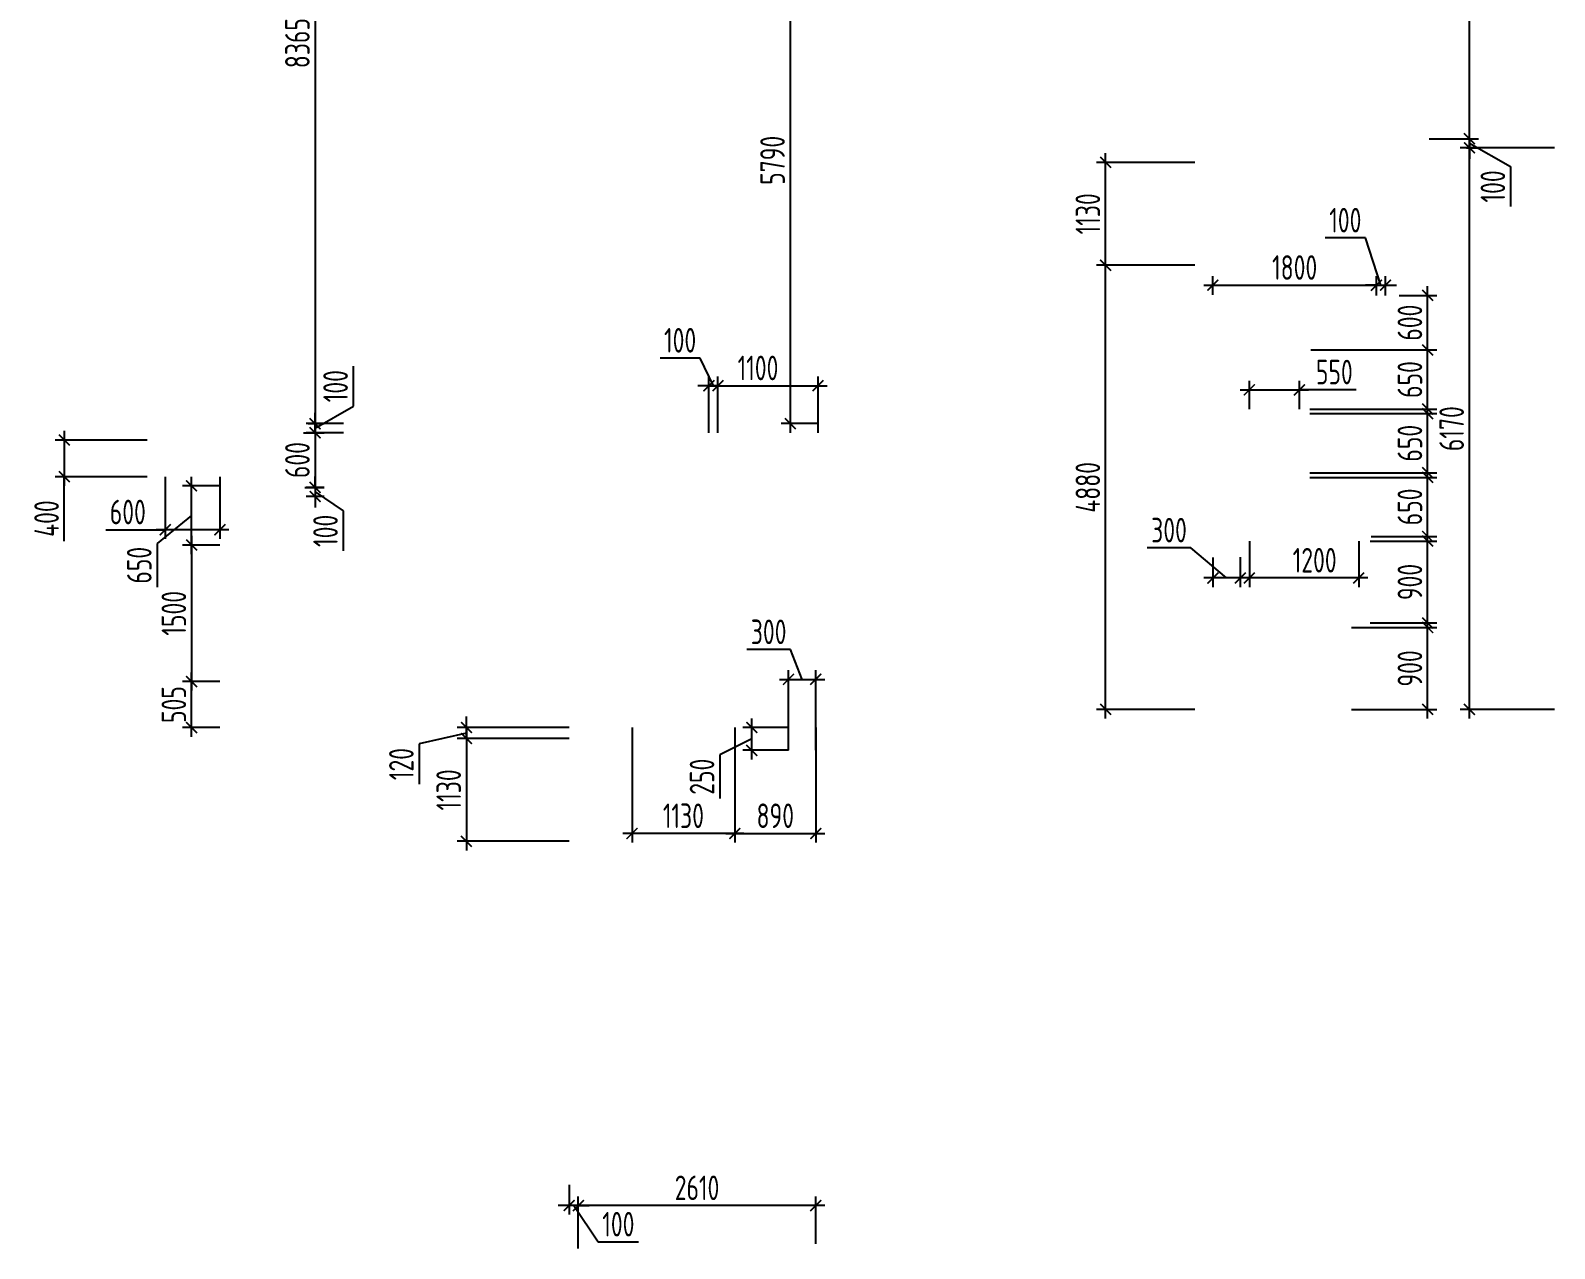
# Model space of a CAD drawing. Header units: millimetres. Extents: x -350007 to 535970, y -888 to 133718.
# Drawn here: x 62240 to 78992, y 55731 to 69117 of the extents above; entities that cross this region are included whole.
import ezdxf

# ---------------------------------------------------------------- set-up
doc = ezdxf.new("R2010")
doc.units = ezdxf.units.MM
doc.layers.add('АР_Размеры нов.', color=15, linetype='Continuous', lineweight=0)
doc.styles.add('ISOCPEUR', font='isocpeur.ttf', dxfattribs={"width": 0.7})
doc.dimstyles.new('R_100', dxfattribs={"dimtxt": 270, "dimasz": 120, "dimexe": 100, "dimexo": 0, "dimgap": 60, "dimtad": 1, "dimdec": 0, "dimrnd": 5, "dimzin": 0, "dimdsep": 46, "dimtxsty": 'ISOCPEUR', "dimblk": 'ARCHTICK', "dimcen": 0, "dimdle": 100, "dimclrd": 256, "dimclre": 256, "dimclrt": 256, "dimadec": 0, "dimazin": 0, "dimtfac": 2, "dimtdec": 0, "dimtofl": 0, "dimtmove": 1, "dimatfit": 3, "dimfxl": 1, "dimtvp": 3, "dimtolj": 1, "dimtzin": 0, "dimarcsym": 0})

# ---------------------------------------------------------------- blocks, each defined once
blk = doc.blocks.new('_ArchTick')
at = {"color": 0, "linetype": 'ByBlock', "const_width": 0.15}
blk.add_lwpolyline([(-0.5, -0.5), (0.5, 0.5)], dxfattribs=at)
blk = doc.blocks.new('*D2703')
at = {"layer": 'АР_Размеры нов.', "lineweight": -2, "ltscale": 100, "transparency": 16777216}
for p, q in [((64011, 63562), (64011, 61862)), ((64322, 63462), (63911, 63462)), ((64322, 61962), (63911, 61962))]:
    blk.add_line(p, q, dxfattribs=at)
at = {"layer": 'АР_Размеры нов.', "lineweight": -2, "ltscale": 100, "transparency": 16777216, "xscale": 120, "yscale": 120, "zscale": 120}
for p, rotation in [((64011, 63462), 90), ((64011, 61962), 270)]:
    blk.add_blockref('_ArchTick', p, dxfattribs=dict(at, rotation=rotation))
at = {"layer": 'АР_Размеры нов.', "ltscale": 100, "transparency": 16777216, "insert": (63816, 62712), "char_height": 270, "attachment_point": 5, "rotation": 90, "style": 'ISOCPEUR'}
blk.add_mtext('\\A1;1500', dxfattribs=at)
blk = doc.blocks.new('*D2704')
at = {"layer": 'АР_Размеры нов.', "lineweight": -2, "ltscale": 100, "transparency": 16777216}
for p, q in [((68162, 61336), (66932, 61336)), ((67032, 61436), (67032, 60106)), ((68162, 60206), (66932, 60206))]:
    blk.add_line(p, q, dxfattribs=at)
at = {"layer": 'АР_Размеры нов.', "lineweight": -2, "ltscale": 100, "transparency": 16777216, "xscale": 120, "yscale": 120, "zscale": 120}
for p, rotation in [((67032, 61336), 90), ((67032, 60206), 270)]:
    blk.add_blockref('_ArchTick', p, dxfattribs=dict(at, rotation=rotation))
at = {"layer": 'АР_Размеры нов.', "ltscale": 100, "transparency": 16777216, "insert": (66837, 60771), "char_height": 270, "attachment_point": 5, "rotation": 90, "style": 'ISOCPEUR'}
blk.add_mtext('\\A1;1130', dxfattribs=at)
blk = doc.blocks.new('*D1981')
at = {"layer": 'АР_Размеры нов.', "lineweight": -2, "ltscale": 500, "transparency": 16777216}
for p, q in [((78192, 71096), (77957, 71096)), ((78057, 67827), (78057, 71196)), ((77616, 67927), (78157, 67927))]:
    blk.add_line(p, q, dxfattribs=at)
at = {"layer": 'АР_Размеры нов.', "lineweight": -2, "ltscale": 500, "transparency": 16777216, "xscale": 120, "yscale": 120, "zscale": 120}
for p, rotation in [((78057, 71096), 90), ((78057, 67927), 270)]:
    blk.add_blockref('_ArchTick', p, dxfattribs=dict(at, rotation=rotation))
at = {"layer": 'АР_Размеры нов.', "lineweight": 13, "ltscale": 500, "transparency": 16777216, "insert": (77862, 69511), "char_height": 270, "attachment_point": 5, "rotation": 90, "style": 'ISOCPEUR'}
blk.add_mtext('\\A1;3170', dxfattribs=at)
blk = doc.blocks.new('*D2009')
at = {"layer": 'АР_Размеры нов.', "lineweight": -2, "ltscale": 500, "transparency": 16777216}
for p, q in [((77598, 61556), (77598, 62656)), ((76762, 62556), (77698, 62556)), ((76762, 61656), (77698, 61656))]:
    blk.add_line(p, q, dxfattribs=at)
at = {"layer": 'АР_Размеры нов.', "lineweight": -2, "ltscale": 500, "transparency": 16777216, "xscale": 120, "yscale": 120, "zscale": 120}
for p, rotation in [((77598, 62556), 90), ((77598, 61656), 270)]:
    blk.add_blockref('_ArchTick', p, dxfattribs=dict(at, rotation=rotation))
at = {"layer": 'АР_Размеры нов.', "lineweight": 13, "ltscale": 500, "transparency": 16777216, "insert": (77403, 62106), "char_height": 270, "attachment_point": 5, "rotation": 90, "style": 'ISOCPEUR'}
blk.add_mtext('\\A1;900', dxfattribs=at)
blk = doc.blocks.new('*D2010')
at = {"layer": 'АР_Размеры нов.', "lineweight": -2, "ltscale": 500, "transparency": 16777216}
for p, q in [((76966, 63506), (77698, 63506)), ((77598, 62506), (77598, 63606)), ((76966, 62606), (77698, 62606))]:
    blk.add_line(p, q, dxfattribs=at)
at = {"layer": 'АР_Размеры нов.', "lineweight": -2, "ltscale": 500, "transparency": 16777216, "xscale": 120, "yscale": 120, "zscale": 120}
for p, rotation in [((77598, 63506), 90), ((77598, 62606), 270)]:
    blk.add_blockref('_ArchTick', p, dxfattribs=dict(at, rotation=rotation))
at = {"layer": 'АР_Размеры нов.', "lineweight": 13, "ltscale": 500, "transparency": 16777216, "insert": (77403, 63056), "char_height": 270, "attachment_point": 5, "rotation": 90, "style": 'ISOCPEUR'}
blk.add_mtext('\\A1;900', dxfattribs=at)
blk = doc.blocks.new('*D2011')
at = {"layer": 'АР_Размеры нов.', "lineweight": -2, "ltscale": 500, "transparency": 16777216}
for p, q in [((75638, 63506), (75638, 63000)), ((76840, 63506), (76840, 63000)), ((76940, 63100), (75538, 63100))]:
    blk.add_line(p, q, dxfattribs=at)
at = {"layer": 'АР_Размеры нов.', "lineweight": -2, "ltscale": 500, "transparency": 16777216, "xscale": 120, "yscale": 120, "zscale": 120, "rotation": 180}
blk.add_blockref('_ArchTick', (75638, 63100), dxfattribs=at)
at = {"layer": 'АР_Размеры нов.', "lineweight": -2, "ltscale": 500, "transparency": 16777216, "xscale": 120, "yscale": 120, "zscale": 120}
blk.add_blockref('_ArchTick', (76840, 63100), dxfattribs=at)
at = {"layer": 'АР_Размеры нов.', "lineweight": 13, "ltscale": 500, "transparency": 16777216, "insert": (76356, 63295), "char_height": 270, "attachment_point": 5, "style": 'ISOCPEUR'}
blk.add_mtext('\\A1;1200', dxfattribs=at)
blk = doc.blocks.new('*D2012')
at = {"layer": 'АР_Размеры нов.', "lineweight": -2, "ltscale": 500, "transparency": 16777216}
for p, q in [((74994, 63431), (74515, 63431)), ((75388, 63100), (74994, 63431)), ((75237, 63325), (75237, 63000)), ((75538, 63328), (75538, 63000)), ((75638, 63100), (75137, 63100))]:
    blk.add_line(p, q, dxfattribs=at)
at = {"layer": 'АР_Размеры нов.', "lineweight": -2, "ltscale": 500, "transparency": 16777216, "xscale": 120, "yscale": 120, "zscale": 120, "rotation": 180}
blk.add_blockref('_ArchTick', (75237, 63100), dxfattribs=at)
at = {"layer": 'АР_Размеры нов.', "lineweight": -2, "ltscale": 500, "transparency": 16777216, "xscale": 120, "yscale": 120, "zscale": 120}
blk.add_blockref('_ArchTick', (75538, 63100), dxfattribs=at)
at = {"layer": 'АР_Размеры нов.', "lineweight": 13, "ltscale": 500, "transparency": 16777216, "insert": (74755, 63626), "char_height": 270, "attachment_point": 5, "style": 'ISOCPEUR'}
blk.add_mtext('\\A1;300', dxfattribs=at)
blk = doc.blocks.new('*D2013')
at = {"layer": 'АР_Размеры нов.', "lineweight": -2, "ltscale": 500, "transparency": 16777216}
for p, q in [((77286, 66206), (77698, 66206)), ((77598, 65506), (77598, 66306)), ((76314, 65606), (77698, 65606))]:
    blk.add_line(p, q, dxfattribs=at)
at = {"layer": 'АР_Размеры нов.', "lineweight": -2, "ltscale": 500, "transparency": 16777216, "xscale": 120, "yscale": 120, "zscale": 120}
for p, rotation in [((77598, 66206), 90), ((77598, 65606), 270)]:
    blk.add_blockref('_ArchTick', p, dxfattribs=dict(at, rotation=rotation))
at = {"layer": 'АР_Размеры нов.', "lineweight": 13, "ltscale": 500, "transparency": 16777216, "insert": (77403, 65906), "char_height": 270, "attachment_point": 5, "rotation": 90, "style": 'ISOCPEUR'}
blk.add_mtext('\\A1;600', dxfattribs=at)
blk = doc.blocks.new('*D2014')
at = {"layer": 'АР_Размеры нов.', "lineweight": -2, "ltscale": 500, "transparency": 16777216}
for p, q in [((75237, 66211), (75237, 66417)), ((77035, 66206), (77035, 66417)), ((75137, 66317), (77135, 66317))]:
    blk.add_line(p, q, dxfattribs=at)
at = {"layer": 'АР_Размеры нов.', "lineweight": -2, "ltscale": 500, "transparency": 16777216, "xscale": 120, "yscale": 120, "zscale": 120, "rotation": 180}
blk.add_blockref('_ArchTick', (75237, 66317), dxfattribs=at)
at = {"layer": 'АР_Размеры нов.', "lineweight": -2, "ltscale": 500, "transparency": 16777216, "xscale": 120, "yscale": 120, "zscale": 120}
blk.add_blockref('_ArchTick', (77035, 66317), dxfattribs=at)
at = {"layer": 'АР_Размеры нов.', "lineweight": 13, "ltscale": 500, "transparency": 16777216, "insert": (76136, 66512), "char_height": 270, "attachment_point": 5, "style": 'ISOCPEUR'}
blk.add_mtext('\\A1;1800', dxfattribs=at)
blk = doc.blocks.new('*D2015')
at = {"layer": 'АР_Размеры нов.', "lineweight": -2, "ltscale": 500, "transparency": 16777216}
for p, q in [((76914, 66837), (76473, 66837)), ((77085, 66317), (76914, 66837)), ((77035, 66206), (77035, 66417)), ((77135, 66206), (77135, 66417)), ((77035, 66317), (76915, 66317)), ((77035, 66317), (77135, 66317)), ((77135, 66317), (77255, 66317))]:
    blk.add_line(p, q, dxfattribs=at)
at = {"layer": 'АР_Размеры нов.', "lineweight": -2, "ltscale": 500, "transparency": 16777216, "xscale": 120, "yscale": 120, "zscale": 120}
blk.add_blockref('_ArchTick', (77035, 66317), dxfattribs=at)
at = {"layer": 'АР_Размеры нов.', "lineweight": -2, "ltscale": 500, "transparency": 16777216, "xscale": 120, "yscale": 120, "zscale": 120, "rotation": 180}
blk.add_blockref('_ArchTick', (77135, 66317), dxfattribs=at)
at = {"layer": 'АР_Размеры нов.', "lineweight": 13, "ltscale": 500, "transparency": 16777216, "insert": (76693, 67032), "char_height": 270, "attachment_point": 5, "style": 'ISOCPEUR'}
blk.add_mtext('\\A1;100', dxfattribs=at)
blk = doc.blocks.new('*D2114')
at = {"layer": 'АР_Размеры нов.', "lineweight": -2, "ltscale": 500, "transparency": 16777216}
for p, q in [((65369, 73261), (65369, 64696)), ((64522, 73161), (65469, 73161)), ((65291, 64796), (65469, 64796))]:
    blk.add_line(p, q, dxfattribs=at)
at = {"layer": 'АР_Размеры нов.', "lineweight": -2, "ltscale": 500, "transparency": 16777216, "xscale": 120, "yscale": 120, "zscale": 120}
for p, rotation in [((65369, 73161), 90), ((65369, 64796), 270)]:
    blk.add_blockref('_ArchTick', p, dxfattribs=dict(at, rotation=rotation))
at = {"layer": 'АР_Размеры нов.', "lineweight": 13, "ltscale": 500, "transparency": 16777216, "insert": (65174, 68978), "char_height": 270, "attachment_point": 5, "rotation": 90, "style": 'ISOCPEUR'}
blk.add_mtext('\\A1;8365', dxfattribs=at)
blk = doc.blocks.new('*D2115')
at = {"layer": 'АР_Размеры нов.', "lineweight": -2, "ltscale": 500, "transparency": 16777216}
for p, q in [((65274, 64696), (65469, 64696)), ((65369, 64796), (65369, 63996)), ((65257, 64096), (65469, 64096))]:
    blk.add_line(p, q, dxfattribs=at)
at = {"layer": 'АР_Размеры нов.', "lineweight": -2, "ltscale": 500, "transparency": 16777216, "xscale": 120, "yscale": 120, "zscale": 120}
for p, rotation in [((65369, 64696), 90), ((65369, 64096), 270)]:
    blk.add_blockref('_ArchTick', p, dxfattribs=dict(at, rotation=rotation))
at = {"layer": 'АР_Размеры нов.', "lineweight": 13, "ltscale": 500, "transparency": 16777216, "insert": (65174, 64396), "char_height": 270, "attachment_point": 5, "rotation": 90, "style": 'ISOCPEUR'}
blk.add_mtext('\\A1;600', dxfattribs=at)
blk = doc.blocks.new('*D2116')
at = {"layer": 'АР_Размеры нов.', "lineweight": -2, "ltscale": 500, "transparency": 16777216}
for p, q in [((69697, 65213), (70997, 65213)), ((69797, 64696), (69797, 65313)), ((70897, 64696), (70897, 65313))]:
    blk.add_line(p, q, dxfattribs=at)
at = {"layer": 'АР_Размеры нов.', "lineweight": -2, "ltscale": 500, "transparency": 16777216, "xscale": 120, "yscale": 120, "zscale": 120, "rotation": 180}
blk.add_blockref('_ArchTick', (69797, 65213), dxfattribs=at)
at = {"layer": 'АР_Размеры нов.', "lineweight": -2, "ltscale": 500, "transparency": 16777216, "xscale": 120, "yscale": 120, "zscale": 120}
blk.add_blockref('_ArchTick', (70897, 65213), dxfattribs=at)
at = {"layer": 'АР_Размеры нов.', "lineweight": 13, "ltscale": 500, "transparency": 16777216, "insert": (70237, 65408), "char_height": 270, "attachment_point": 5, "style": 'ISOCPEUR'}
blk.add_mtext('\\A1;1100', dxfattribs=at)
blk = doc.blocks.new('*D2117')
at = {"layer": 'АР_Размеры нов.', "lineweight": -2, "ltscale": 500, "transparency": 16777216}
for p, q in [((69601, 65517), (69160, 65517)), ((69747, 65213), (69601, 65517)), ((69697, 65213), (69577, 65213)), ((69697, 64696), (69697, 65313)), ((69797, 65213), (69697, 65213)), ((69797, 64696), (69797, 65313)), ((69797, 65213), (69917, 65213))]:
    blk.add_line(p, q, dxfattribs=at)
at = {"layer": 'АР_Размеры нов.', "lineweight": -2, "ltscale": 500, "transparency": 16777216, "xscale": 120, "yscale": 120, "zscale": 120}
blk.add_blockref('_ArchTick', (69697, 65213), dxfattribs=at)
at = {"layer": 'АР_Размеры нов.', "lineweight": -2, "ltscale": 500, "transparency": 16777216, "xscale": 120, "yscale": 120, "zscale": 120, "rotation": 180}
blk.add_blockref('_ArchTick', (69797, 65213), dxfattribs=at)
at = {"layer": 'АР_Размеры нов.', "lineweight": 13, "ltscale": 500, "transparency": 16777216, "insert": (69381, 65712), "char_height": 270, "attachment_point": 5, "style": 'ISOCPEUR'}
blk.add_mtext('\\A1;100', dxfattribs=at)
blk = doc.blocks.new('*D2120')
at = {"layer": 'АР_Размеры нов.', "lineweight": -2, "ltscale": 500, "transparency": 16777216}
for p, q in [((78057, 67927), (78057, 68047)), ((77911, 67927), (78157, 67927)), ((78057, 67927), (78057, 67827)), ((78057, 67877), (78510, 67623)), ((78026, 67827), (78157, 67827)), ((78057, 67827), (78057, 67707)), ((78510, 67623), (78510, 67182))]:
    blk.add_line(p, q, dxfattribs=at)
at = {"layer": 'АР_Размеры нов.', "lineweight": -2, "ltscale": 500, "transparency": 16777216, "xscale": 120, "yscale": 120, "zscale": 120}
for p, rotation in [((78057, 67927), 270), ((78057, 67827), 90)]:
    blk.add_blockref('_ArchTick', p, dxfattribs=dict(at, rotation=rotation))
at = {"layer": 'АР_Размеры нов.', "lineweight": 13, "ltscale": 500, "transparency": 16777216, "insert": (78315, 67403), "char_height": 270, "attachment_point": 5, "rotation": 90, "style": 'ISOCPEUR'}
blk.add_mtext('\\A1;100', dxfattribs=at)
blk = doc.blocks.new('*D2121')
at = {"layer": 'АР_Размеры нов.', "lineweight": -2, "ltscale": 500, "transparency": 16777216}
for p, q in [((76302, 64206), (77698, 64206)), ((77598, 63456), (77598, 64306)), ((76978, 63556), (77698, 63556))]:
    blk.add_line(p, q, dxfattribs=at)
at = {"layer": 'АР_Размеры нов.', "lineweight": -2, "ltscale": 500, "transparency": 16777216, "xscale": 120, "yscale": 120, "zscale": 120}
for p, rotation in [((77598, 64206), 90), ((77598, 63556), 270)]:
    blk.add_blockref('_ArchTick', p, dxfattribs=dict(at, rotation=rotation))
at = {"layer": 'АР_Размеры нов.', "lineweight": 13, "ltscale": 500, "transparency": 16777216, "insert": (77403, 63881), "char_height": 270, "attachment_point": 5, "rotation": 90, "style": 'ISOCPEUR'}
blk.add_mtext('\\A1;650', dxfattribs=at)
blk = doc.blocks.new('*D2122')
at = {"layer": 'АР_Размеры нов.', "lineweight": -2, "ltscale": 500, "transparency": 16777216}
for p, q in [((77598, 64156), (77598, 65006)), ((76302, 64906), (77698, 64906)), ((76302, 64256), (77698, 64256))]:
    blk.add_line(p, q, dxfattribs=at)
at = {"layer": 'АР_Размеры нов.', "lineweight": -2, "ltscale": 500, "transparency": 16777216, "xscale": 120, "yscale": 120, "zscale": 120}
for p, rotation in [((77598, 64906), 90), ((77598, 64256), 270)]:
    blk.add_blockref('_ArchTick', p, dxfattribs=dict(at, rotation=rotation))
at = {"layer": 'АР_Размеры нов.', "lineweight": 13, "ltscale": 500, "transparency": 16777216, "insert": (77403, 64581), "char_height": 270, "attachment_point": 5, "rotation": 90, "style": 'ISOCPEUR'}
blk.add_mtext('\\A1;650', dxfattribs=at)
blk = doc.blocks.new('*D2123')
at = {"layer": 'АР_Размеры нов.', "lineweight": -2, "ltscale": 500, "transparency": 16777216}
for p, q in [((77598, 64856), (77598, 65706)), ((77278, 65606), (77698, 65606)), ((76302, 64956), (77698, 64956))]:
    blk.add_line(p, q, dxfattribs=at)
at = {"layer": 'АР_Размеры нов.', "lineweight": -2, "ltscale": 500, "transparency": 16777216, "xscale": 120, "yscale": 120, "zscale": 120}
for p, rotation in [((77598, 65606), 90), ((77598, 64956), 270)]:
    blk.add_blockref('_ArchTick', p, dxfattribs=dict(at, rotation=rotation))
at = {"layer": 'АР_Размеры нов.', "lineweight": 13, "ltscale": 500, "transparency": 16777216, "insert": (77403, 65281), "char_height": 270, "attachment_point": 5, "rotation": 90, "style": 'ISOCPEUR'}
blk.add_mtext('\\A1;650', dxfattribs=at)
blk = doc.blocks.new('*D2124')
at = {"layer": 'АР_Размеры нов.', "lineweight": -2, "ltscale": 500, "transparency": 16777216}
for p, q in [((75538, 65168), (76288, 65168)), ((75638, 64956), (75638, 65268)), ((76188, 64956), (76188, 65268)), ((76812, 65168), (76188, 65168))]:
    blk.add_line(p, q, dxfattribs=at)
at = {"layer": 'АР_Размеры нов.', "lineweight": -2, "ltscale": 500, "transparency": 16777216, "xscale": 120, "yscale": 120, "zscale": 120, "rotation": 180}
blk.add_blockref('_ArchTick', (75638, 65168), dxfattribs=at)
at = {"layer": 'АР_Размеры нов.', "lineweight": -2, "ltscale": 500, "transparency": 16777216, "xscale": 120, "yscale": 120, "zscale": 120}
blk.add_blockref('_ArchTick', (76188, 65168), dxfattribs=at)
at = {"layer": 'АР_Размеры нов.', "lineweight": 13, "ltscale": 500, "transparency": 16777216, "insert": (76572, 65363), "char_height": 270, "attachment_point": 5, "style": 'ISOCPEUR'}
blk.add_mtext('\\A1;550', dxfattribs=at)
blk = doc.blocks.new('*D2195')
at = {"layer": 'АР_Размеры нов.', "lineweight": -2, "ltscale": 100, "transparency": 16777216}
for p, q in [((68852, 61456), (68852, 60192)), ((69982, 61456), (69982, 60192)), ((70082, 60292), (68752, 60292))]:
    blk.add_line(p, q, dxfattribs=at)
at = {"layer": 'АР_Размеры нов.', "lineweight": -2, "ltscale": 100, "transparency": 16777216, "xscale": 120, "yscale": 120, "zscale": 120, "rotation": 180}
blk.add_blockref('_ArchTick', (68852, 60292), dxfattribs=at)
at = {"layer": 'АР_Размеры нов.', "lineweight": -2, "ltscale": 100, "transparency": 16777216, "xscale": 120, "yscale": 120, "zscale": 120}
blk.add_blockref('_ArchTick', (69982, 60292), dxfattribs=at)
at = {"layer": 'АР_Размеры нов.', "ltscale": 100, "transparency": 16777216, "insert": (69417, 60487), "char_height": 270, "attachment_point": 5, "style": 'ISOCPEUR'}
blk.add_mtext('\\A1;1130', dxfattribs=at)
blk = doc.blocks.new('*D2196')
at = {"layer": 'АР_Размеры нов.', "lineweight": -2, "ltscale": 100, "transparency": 16777216}
for p, q in [((64011, 61356), (64011, 62062)), ((64322, 61962), (63911, 61962)), ((64322, 61456), (63911, 61456))]:
    blk.add_line(p, q, dxfattribs=at)
at = {"layer": 'АР_Размеры нов.', "lineweight": -2, "ltscale": 100, "transparency": 16777216, "xscale": 120, "yscale": 120, "zscale": 120}
for p, rotation in [((64011, 61962), 90), ((64011, 61456), 270)]:
    blk.add_blockref('_ArchTick', p, dxfattribs=dict(at, rotation=rotation))
at = {"layer": 'АР_Размеры нов.', "ltscale": 100, "transparency": 16777216, "insert": (63816, 61709), "char_height": 270, "attachment_point": 5, "rotation": 90, "style": 'ISOCPEUR'}
blk.add_mtext('\\A1;505', dxfattribs=at)
blk = doc.blocks.new('*D2197')
at = {"layer": 'АР_Размеры нов.', "lineweight": -2, "ltscale": 100, "transparency": 16777216}
for p, q in [((70897, 70584), (70492, 70584)), ((70592, 70684), (70592, 64696)), ((70897, 64796), (70492, 64796))]:
    blk.add_line(p, q, dxfattribs=at)
at = {"layer": 'АР_Размеры нов.', "lineweight": -2, "ltscale": 100, "transparency": 16777216, "xscale": 120, "yscale": 120, "zscale": 120}
for p, rotation in [((70592, 70584), 90), ((70592, 64796), 270)]:
    blk.add_blockref('_ArchTick', p, dxfattribs=dict(at, rotation=rotation))
at = {"layer": 'АР_Размеры нов.', "ltscale": 100, "transparency": 16777216, "insert": (70397, 67690), "char_height": 270, "attachment_point": 5, "rotation": 90, "style": 'ISOCPEUR'}
blk.add_mtext('\\A1;5790', dxfattribs=at)
blk = doc.blocks.new('*D2198')
at = {"layer": 'АР_Размеры нов.', "lineweight": -2, "ltscale": 100, "transparency": 16777216}
for p, q in [((69982, 61456), (69982, 60192)), ((70872, 61456), (70872, 60192)), ((69882, 60292), (70972, 60292))]:
    blk.add_line(p, q, dxfattribs=at)
at = {"layer": 'АР_Размеры нов.', "lineweight": -2, "ltscale": 100, "transparency": 16777216, "xscale": 120, "yscale": 120, "zscale": 120, "rotation": 180}
blk.add_blockref('_ArchTick', (69982, 60292), dxfattribs=at)
at = {"layer": 'АР_Размеры нов.', "lineweight": -2, "ltscale": 100, "transparency": 16777216, "xscale": 120, "yscale": 120, "zscale": 120}
blk.add_blockref('_ArchTick', (70872, 60292), dxfattribs=at)
at = {"layer": 'АР_Размеры нов.', "ltscale": 100, "transparency": 16777216, "insert": (70427, 60487), "char_height": 270, "attachment_point": 5, "style": 'ISOCPEUR'}
blk.add_mtext('\\A1;890', dxfattribs=at)
blk = doc.blocks.new('*D2199')
at = {"layer": 'АР_Размеры нов.', "lineweight": -2, "ltscale": 500, "transparency": 16777216}
for p, q in [((65240, 64696), (65469, 64696)), ((65369, 64796), (65369, 63996)), ((65299, 64096), (65469, 64096))]:
    blk.add_line(p, q, dxfattribs=at)
at = {"layer": 'АР_Размеры нов.', "lineweight": -2, "ltscale": 500, "transparency": 16777216, "xscale": 120, "yscale": 120, "zscale": 120}
for p, rotation in [((65369, 64696), 90), ((65369, 64096), 270)]:
    blk.add_blockref('_ArchTick', p, dxfattribs=dict(at, rotation=rotation))
at = {"layer": 'АР_Размеры нов.', "lineweight": 13, "ltscale": 500, "transparency": 16777216, "insert": (65174, 64396), "char_height": 270, "attachment_point": 5, "rotation": 90, "style": 'ISOCPEUR'}
blk.add_mtext('\\A1;600', dxfattribs=at)
blk = doc.blocks.new('*D2200')
at = {"layer": 'АР_Размеры нов.', "lineweight": -2, "ltscale": 500, "transparency": 16777216}
for p, q in [((70169, 61106), (70169, 61556)), ((70169, 61331), (69817, 61156)), ((70572, 61456), (70069, 61456)), ((69817, 61156), (69817, 60677)), ((70572, 61206), (70069, 61206))]:
    blk.add_line(p, q, dxfattribs=at)
at = {"layer": 'АР_Размеры нов.', "lineweight": -2, "ltscale": 500, "transparency": 16777216, "xscale": 120, "yscale": 120, "zscale": 120}
for p, rotation in [((70169, 61456), 90), ((70169, 61206), 270)]:
    blk.add_blockref('_ArchTick', p, dxfattribs=dict(at, rotation=rotation))
at = {"layer": 'АР_Размеры нов.', "lineweight": 13, "ltscale": 500, "transparency": 16777216, "insert": (69622, 60916), "char_height": 270, "attachment_point": 5, "rotation": 90, "style": 'ISOCPEUR'}
blk.add_mtext('\\A1;250', dxfattribs=at)
blk = doc.blocks.new('*D2201')
at = {"layer": 'АР_Размеры нов.', "lineweight": -2, "ltscale": 500, "transparency": 16777216}
for p, q in [((70593, 62313), (70114, 62313)), ((70722, 61986), (70593, 62313)), ((70472, 61986), (70972, 61986)), ((70572, 61206), (70572, 62086)), ((70872, 61206), (70872, 62086))]:
    blk.add_line(p, q, dxfattribs=at)
at = {"layer": 'АР_Размеры нов.', "lineweight": -2, "ltscale": 500, "transparency": 16777216, "xscale": 120, "yscale": 120, "zscale": 120, "rotation": 180}
blk.add_blockref('_ArchTick', (70572, 61986), dxfattribs=at)
at = {"layer": 'АР_Размеры нов.', "lineweight": -2, "ltscale": 500, "transparency": 16777216, "xscale": 120, "yscale": 120, "zscale": 120}
blk.add_blockref('_ArchTick', (70872, 61986), dxfattribs=at)
at = {"layer": 'АР_Размеры нов.', "lineweight": 13, "ltscale": 500, "transparency": 16777216, "insert": (70354, 62508), "char_height": 270, "attachment_point": 5, "style": 'ISOCPEUR'}
blk.add_mtext('\\A1;300', dxfattribs=at)
blk = doc.blocks.new('*D2202')
at = {"layer": 'АР_Размеры нов.', "lineweight": -2, "ltscale": 500, "transparency": 16777216}
for p, q in [((63721, 64213), (63721, 63530)), ((64322, 64213), (64322, 63530)), ((63070, 63630), (63721, 63630)), ((64422, 63630), (63621, 63630))]:
    blk.add_line(p, q, dxfattribs=at)
at = {"layer": 'АР_Размеры нов.', "lineweight": -2, "ltscale": 500, "transparency": 16777216, "xscale": 120, "yscale": 120, "zscale": 120, "rotation": 180}
blk.add_blockref('_ArchTick', (63721, 63630), dxfattribs=at)
at = {"layer": 'АР_Размеры нов.', "lineweight": -2, "ltscale": 500, "transparency": 16777216, "xscale": 120, "yscale": 120, "zscale": 120}
blk.add_blockref('_ArchTick', (64322, 63630), dxfattribs=at)
at = {"layer": 'АР_Размеры нов.', "lineweight": 13, "ltscale": 500, "transparency": 16777216, "insert": (63310, 63825), "char_height": 270, "attachment_point": 5, "style": 'ISOCPEUR'}
blk.add_mtext('\\A1;600', dxfattribs=at)
blk = doc.blocks.new('*D2203')
at = {"layer": 'АР_Размеры нов.', "lineweight": -2, "ltscale": 500, "transparency": 16777216}
for p, q in [((62612, 64716), (62612, 64113)), ((63522, 64616), (62512, 64616)), ((63522, 64213), (62512, 64213)), ((62612, 63504), (62612, 64213))]:
    blk.add_line(p, q, dxfattribs=at)
at = {"layer": 'АР_Размеры нов.', "lineweight": -2, "ltscale": 500, "transparency": 16777216, "xscale": 120, "yscale": 120, "zscale": 120}
for p, rotation in [((62612, 64616), 90), ((62612, 64213), 270)]:
    blk.add_blockref('_ArchTick', p, dxfattribs=dict(at, rotation=rotation))
at = {"layer": 'АР_Размеры нов.', "lineweight": 13, "ltscale": 500, "transparency": 16777216, "insert": (62417, 63753), "char_height": 270, "attachment_point": 5, "rotation": 90, "style": 'ISOCPEUR'}
blk.add_mtext('\\A1;400', dxfattribs=at)
blk = doc.blocks.new('*D2204')
at = {"layer": 'АР_Размеры нов.', "lineweight": -2, "ltscale": 500, "transparency": 16777216}
for p, q in [((65369, 64096), (65369, 64216)), ((65469, 64096), (65269, 64096)), ((65469, 63996), (65269, 63996)), ((65369, 64096), (65369, 63996)), ((65369, 64046), (65678, 63838)), ((65369, 63996), (65369, 63876)), ((65678, 63838), (65678, 63397))]:
    blk.add_line(p, q, dxfattribs=at)
at = {"layer": 'АР_Размеры нов.', "lineweight": -2, "ltscale": 500, "transparency": 16777216, "xscale": 120, "yscale": 120, "zscale": 120}
for p, rotation in [((65369, 64096), 270), ((65369, 63996), 90)]:
    blk.add_blockref('_ArchTick', p, dxfattribs=dict(at, rotation=rotation))
at = {"layer": 'АР_Размеры нов.', "lineweight": 13, "ltscale": 500, "transparency": 16777216, "insert": (65483, 63618), "char_height": 270, "attachment_point": 5, "rotation": 90, "style": 'ISOCPEUR'}
blk.add_mtext('\\A1;100', dxfattribs=at)
blk = doc.blocks.new('*D2205')
at = {"layer": 'АР_Размеры нов.', "lineweight": -2, "ltscale": 500, "transparency": 16777216}
for p, q in [((65789, 64987), (65789, 65428)), ((65369, 64746), (65789, 64987)), ((65369, 64796), (65369, 64916)), ((65680, 64796), (65269, 64796)), ((65680, 64696), (65269, 64696)), ((65369, 64696), (65369, 64796)), ((65369, 64696), (65369, 64576))]:
    blk.add_line(p, q, dxfattribs=at)
at = {"layer": 'АР_Размеры нов.', "lineweight": -2, "ltscale": 500, "transparency": 16777216, "xscale": 120, "yscale": 120, "zscale": 120}
for p, rotation in [((65369, 64796), 270), ((65369, 64696), 90)]:
    blk.add_blockref('_ArchTick', p, dxfattribs=dict(at, rotation=rotation))
at = {"layer": 'АР_Размеры нов.', "lineweight": 13, "ltscale": 500, "transparency": 16777216, "insert": (65594, 65208), "char_height": 270, "attachment_point": 5, "rotation": 90, "style": 'ISOCPEUR'}
blk.add_mtext('\\A1;100', dxfattribs=at)
blk = doc.blocks.new('*D2220')
at = {"layer": 'АР_Размеры нов.', "lineweight": -2, "ltscale": 500, "transparency": 16777216}
for p, q in [((64011, 63362), (64011, 64213)), ((64322, 64113), (63911, 64113)), ((64011, 63788), (63631, 63479)), ((63631, 63479), (63631, 63000)), ((64322, 63462), (63911, 63462))]:
    blk.add_line(p, q, dxfattribs=at)
at = {"layer": 'АР_Размеры нов.', "lineweight": -2, "ltscale": 500, "transparency": 16777216, "xscale": 120, "yscale": 120, "zscale": 120}
for p, rotation in [((64011, 64113), 90), ((64011, 63462), 270)]:
    blk.add_blockref('_ArchTick', p, dxfattribs=dict(at, rotation=rotation))
at = {"layer": 'АР_Размеры нов.', "lineweight": 13, "ltscale": 500, "transparency": 16777216, "insert": (63436, 63240), "char_height": 270, "attachment_point": 5, "rotation": 90, "style": 'ISOCPEUR'}
blk.add_mtext('\\A1;650', dxfattribs=at)
blk = doc.blocks.new('*D2225')
at = {"layer": 'АР_Размеры нов.', "lineweight": -2, "ltscale": 500, "transparency": 16777216}
for p, q in [((68262, 55731), (68262, 56303)), ((70872, 55783), (70872, 56303)), ((70972, 56203), (68162, 56203))]:
    blk.add_line(p, q, dxfattribs=at)
at = {"layer": 'АР_Размеры нов.', "lineweight": -2, "ltscale": 500, "transparency": 16777216, "xscale": 120, "yscale": 120, "zscale": 120, "rotation": 180}
blk.add_blockref('_ArchTick', (68262, 56203), dxfattribs=at)
at = {"layer": 'АР_Размеры нов.', "lineweight": -2, "ltscale": 500, "transparency": 16777216, "xscale": 120, "yscale": 120, "zscale": 120}
blk.add_blockref('_ArchTick', (70872, 56203), dxfattribs=at)
at = {"layer": 'АР_Размеры нов.', "lineweight": 13, "ltscale": 500, "transparency": 16777216, "insert": (69567, 56398), "char_height": 270, "attachment_point": 5, "style": 'ISOCPEUR'}
blk.add_mtext('\\A1;2610', dxfattribs=at)
blk = doc.blocks.new('*D2226')
at = {"layer": 'АР_Размеры нов.', "lineweight": -2, "ltscale": 500, "transparency": 16777216}
for p, q in [((68162, 56431), (68162, 56103)), ((68262, 55968), (68262, 56303)), ((68162, 56203), (68042, 56203)), ((68262, 56203), (68162, 56203)), ((68212, 56203), (68481, 55803)), ((68262, 56203), (68382, 56203)), ((68481, 55803), (68922, 55803))]:
    blk.add_line(p, q, dxfattribs=at)
at = {"layer": 'АР_Размеры нов.', "lineweight": -2, "ltscale": 500, "transparency": 16777216, "xscale": 120, "yscale": 120, "zscale": 120}
blk.add_blockref('_ArchTick', (68162, 56203), dxfattribs=at)
at = {"layer": 'АР_Размеры нов.', "lineweight": -2, "ltscale": 500, "transparency": 16777216, "xscale": 120, "yscale": 120, "zscale": 120, "rotation": 180}
blk.add_blockref('_ArchTick', (68262, 56203), dxfattribs=at)
at = {"layer": 'АР_Размеры нов.', "lineweight": 13, "ltscale": 500, "transparency": 16777216, "insert": (68702, 55998), "char_height": 270, "attachment_point": 5, "style": 'ISOCPEUR'}
blk.add_mtext('\\A1;100', dxfattribs=at)
blk = doc.blocks.new('*D2227')
at = {"layer": 'АР_Размеры нов.', "lineweight": -2, "ltscale": 500, "transparency": 16777216}
for p, q in [((67032, 61456), (67032, 61576)), ((67032, 61396), (66512, 61276)), ((68162, 61456), (66932, 61456)), ((68162, 61336), (66932, 61336)), ((67032, 61336), (67032, 61456)), ((67032, 61336), (67032, 61216)), ((66512, 61276), (66512, 60834))]:
    blk.add_line(p, q, dxfattribs=at)
at = {"layer": 'АР_Размеры нов.', "lineweight": -2, "ltscale": 500, "transparency": 16777216, "xscale": 120, "yscale": 120, "zscale": 120}
for p, rotation in [((67032, 61456), 270), ((67032, 61336), 90)]:
    blk.add_blockref('_ArchTick', p, dxfattribs=dict(at, rotation=rotation))
at = {"layer": 'АР_Размеры нов.', "lineweight": 13, "ltscale": 500, "transparency": 16777216, "insert": (66317, 61055), "char_height": 270, "attachment_point": 5, "rotation": 90, "style": 'ISOCPEUR'}
blk.add_mtext('\\A1;120', dxfattribs=at)
blk = doc.blocks.new('*D2228')
at = {"layer": 'АР_Размеры нов.', "lineweight": -2, "ltscale": 500, "transparency": 16777216}
for p, q in [((75037, 66537), (73958, 66537)), ((74058, 61556), (74058, 66637)), ((75037, 61656), (73958, 61656))]:
    blk.add_line(p, q, dxfattribs=at)
at = {"layer": 'АР_Размеры нов.', "lineweight": -2, "ltscale": 500, "transparency": 16777216, "xscale": 120, "yscale": 120, "zscale": 120}
for p, rotation in [((74058, 66537), 90), ((74058, 61656), 270)]:
    blk.add_blockref('_ArchTick', p, dxfattribs=dict(at, rotation=rotation))
at = {"layer": 'АР_Размеры нов.', "lineweight": 13, "ltscale": 500, "transparency": 16777216, "insert": (73863, 64096), "char_height": 270, "attachment_point": 5, "rotation": 90, "style": 'ISOCPEUR'}
blk.add_mtext('\\A1;4880', dxfattribs=at)
blk = doc.blocks.new('*D2229')
at = {"layer": 'АР_Размеры нов.', "lineweight": -2, "ltscale": 500, "transparency": 16777216}
for p, q in [((74058, 66437), (74058, 67767)), ((75037, 67667), (73958, 67667)), ((75037, 66537), (73958, 66537))]:
    blk.add_line(p, q, dxfattribs=at)
at = {"layer": 'АР_Размеры нов.', "lineweight": -2, "ltscale": 500, "transparency": 16777216, "xscale": 120, "yscale": 120, "zscale": 120}
for p, rotation in [((74058, 67667), 90), ((74058, 66537), 270)]:
    blk.add_blockref('_ArchTick', p, dxfattribs=dict(at, rotation=rotation))
at = {"layer": 'АР_Размеры нов.', "lineweight": 13, "ltscale": 500, "transparency": 16777216, "insert": (73863, 67102), "char_height": 270, "attachment_point": 5, "rotation": 90, "style": 'ISOCPEUR'}
blk.add_mtext('\\A1;1130', dxfattribs=at)
blk = doc.blocks.new('*D2230')
at = {"layer": 'АР_Размеры нов.', "lineweight": -2, "ltscale": 500, "transparency": 16777216}
for p, q in [((78057, 61556), (78057, 67927)), ((78992, 67827), (77957, 67827)), ((78992, 61656), (77957, 61656))]:
    blk.add_line(p, q, dxfattribs=at)
at = {"layer": 'АР_Размеры нов.', "lineweight": -2, "ltscale": 500, "transparency": 16777216, "xscale": 120, "yscale": 120, "zscale": 120}
for p, rotation in [((78057, 67827), 90), ((78057, 61656), 270)]:
    blk.add_blockref('_ArchTick', p, dxfattribs=dict(at, rotation=rotation))
at = {"layer": 'АР_Размеры нов.', "lineweight": 13, "ltscale": 500, "transparency": 16777216, "insert": (77862, 64741), "char_height": 270, "attachment_point": 5, "rotation": 90, "style": 'ISOCPEUR'}
blk.add_mtext('\\A1;6170', dxfattribs=at)

msp = doc.modelspace()

# ---------------------------------------------------------------- dimensions: what is measured, and where the dimension line sits
at = {"layer": 'АР_Размеры нов.', "lineweight": 13, "ltscale": 500}
for base, p1, p2, picture, middle in [((65369.3, 64795.7), (64522.5, 73160.7), (65291.4, 64795.7), '*D2114', (65174.3, 68978.2)), ((78056.9, 71095.7), (77615.6, 67926.8), (78192, 71095.7), '*D1981', (77861.9, 69511.3)), ((78056.9, 67826.8), (78992.5, 61655.7), (78992.5, 67826.8), '*D2230', (77861.9, 64741.2)), ((74058, 67666.8), (75037.5, 66536.8), (75037.5, 67666.8), '*D2229', (73863, 67101.8)), ((74058, 66536.8), (75037.5, 61655.7), (75037.5, 66536.8), '*D2228', (73863, 64096.2)), ((77598.2, 66205.7), (76314.1, 65605.7), (77286, 66205.7), '*D2013', (77403.2, 65905.7)), ((77598.2, 65605.7), (76301.5, 64955.7), (77278.4, 65605.7), '*D2123', (77403.2, 65280.7)), ((77598.2, 64905.7), (76301.6, 64255.6), (76301.8, 64905.7), '*D2122', (77403.2, 64580.6)), ((65369.3, 64095.7), (65274.1, 64695.7), (65256.9, 64095.7), '*D2115', (65174.3, 64395.7)), ((65369.3, 64095.7), (65240.4, 64695.7), (65299, 64095.7), '*D2199', (65174.3, 64395.7)), ((77598.2, 64205.6), (76978.3, 63555.7), (76301.6, 64205.6), '*D2121', (77403.2, 63880.7)), ((77598.2, 63505.7), (76965.9, 62605.7), (76965.8, 63505.7), '*D2010', (77403.2, 63055.7)), ((77598.2, 62555.7), (76762.1, 61655.7), (76762, 62555.7), '*D2009', (77403.2, 62105.7))]:
    dim = msp.add_linear_dim(base=base, p1=p1, p2=p2, angle=90, dimstyle='R_100', override={"dimpost": '\\X'}, dxfattribs=at)
    dim.commit()
    dim.dimension.update_dxf_attribs({"geometry": picture, "text_midpoint": middle})
at = {"layer": 'АР_Размеры нов.', "ltscale": 100}
for base, p1, p2, picture, middle in [((70591.8, 64795.7), (70897.5, 70584.4), (70897.1, 64795.7), '*D2197', (70396.8, 67690)), ((64011, 61961.7), (64322.5, 63461.7), (64322.5, 61961.7), '*D2703', (63816, 62711.7)), ((64011, 61961.7), (64322.5, 61455.7), (64322.5, 61961.7), '*D2196', (63816, 61708.7)), ((67032.2, 60205.7), (68162.5, 61335.7), (68162.5, 60205.7), '*D2704', (66837.2, 60770.7))]:
    dim = msp.add_linear_dim(base=base, p1=p1, p2=p2, angle=90, dimstyle='R_100', override={"dimpost": '\\X', "dimfxl": 2.5, "dimarcsym": 2}, dxfattribs=at)
    dim.commit()
    dim.dimension.update_dxf_attribs({"geometry": picture, "text_midpoint": middle})
at = {"layer": 'АР_Размеры нов.', "lineweight": 13, "ltscale": 500}
for base, p1, p2, picture, middle in [((78056.9, 67826.8), (77911.2, 67926.8), (78025.6, 67826.8), '*D2120', (78510.3, 67563.3)), ((65369.3, 64795.7), (65680.3, 64695.7), (65680.3, 64795.7), '*D2205', (65788.7, 65047)), ((62612.2, 64213.4), (63521.6, 64615.7), (63521.6, 64213.4), '*D2203', (62540.2, 63753)), ((64011, 64113.4), (64322.5, 63461.7), (64322.5, 64113.4), '*D2220', (63631.1, 63419.4)), ((65369.3, 63995.7), (65469.3, 64095.7), (65469.3, 63995.7), '*D2204', (65677.7, 63778.3)), ((67032.2, 61455.7), (68162.5, 61335.7), (68162.5, 61455.7), '*D2227', (66512.2, 61215.8)), ((70169.3, 61455.7), (70572.5, 61205.7), (70572.5, 61455.7), '*D2200', (69816.9, 61095.9))]:
    dim = msp.add_linear_dim(base=base, p1=p1, p2=p2, angle=90, dimstyle='R_100', override={"dimpost": '\\X'}, dxfattribs=at)
    dim.commit()
    dim.dimension.update_dxf_attribs({"geometry": picture, "text_midpoint": middle, "dimtype": 160})
for base, p1, p2, picture, middle in [((77135.3, 66317.5), (77035.3, 66205.7), (77135.3, 66205.7), '*D2015', (76854, 66837.5)), ((69697.5, 65212.6), (69797.5, 64695.7), (69697.5, 64695.7), '*D2117', (69541.2, 65517.2)), ((70897.5, 65212.6), (69797.5, 64695.7), (70897.5, 64695.7), '*D2116', (70237.5, 65212.6)), ((76188.3, 65167.9), (75637.9, 64955.8), (76188.3, 64955.7), '*D2124', (76572.4, 65162.3)), ((63721.1, 63630.4), (64322.5, 64213.4), (63721.1, 64213.4), '*D2202', (63309.7, 63567.1)), ((75237.5, 63100.1), (75538.1, 63328), (75237.5, 63325.4), '*D2012', (74934.3, 63431.1)), ((75638.1, 63100.1), (76840.1, 63505.7), (75638.1, 63505.6), '*D2011', (76356, 63100.1)), ((70872.5, 61985.7), (70572.5, 61205.7), (70872.5, 61205.7), '*D2201', (70533.3, 62312.5)), ((68162.5, 56203.5), (68262.5, 55968.1), (68162.5, 56431.4), '*D2226', (68541.1, 55803.1))]:
    dim = msp.add_linear_dim(base=base, p1=p1, p2=p2, dimstyle='R_100', override={"dimpost": '\\X'}, dxfattribs=at)
    dim.commit()
    dim.dimension.update_dxf_attribs({"geometry": picture, "text_midpoint": middle, "dimtype": 160})
for base, p1, p2, picture, middle in [((77035.3, 66317.5), (75237.5, 66211.1), (77035.3, 66205.7), '*D2014', (76136.4, 66512.5)), ((68262.5, 56203.5), (70872.5, 55783.1), (68262.5, 55731), '*D2225', (69567.5, 56398.5))]:
    dim = msp.add_linear_dim(base=base, p1=p1, p2=p2, dimstyle='R_100', override={"dimpost": '\\X'}, dxfattribs=at)
    dim.commit()
    dim.dimension.update_dxf_attribs({"geometry": picture, "text_midpoint": middle})
at = {"layer": 'АР_Размеры нов.', "ltscale": 100}
for base, p2, picture, middle in [((68852.5, 60292.2), (68852.5, 61455.7), '*D2195', (69417.5, 60487.2)), ((70872.5, 60292.2), (70872.5, 61455.7), '*D2198', (70427.5, 60487.2))]:
    dim = msp.add_linear_dim(base=base, p1=(69982.5, 61455.7), p2=p2, dimstyle='R_100', override={"dimpost": '\\X', "dimfxl": 2.5, "dimarcsym": 2}, dxfattribs=at)
    dim.commit()
    dim.dimension.update_dxf_attribs({"geometry": picture, "text_midpoint": middle})

doc.saveas('drawing.dxf')
